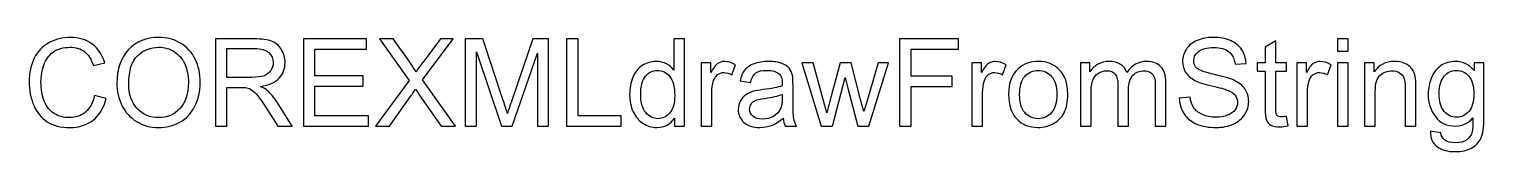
# Model space of a CAD drawing. Header units: centimetres. Extents: x -10.22 to -5.17, y -0.24 to 0.16.
import ezdxf

# ---------------------------------------------------------------- set-up
doc = ezdxf.new("R2010")
doc.units = ezdxf.units.CM
doc.header["$MEASUREMENT"] = 0
doc.layers.add('Layer 1', color=7, linetype='Continuous')

msp = doc.modelspace()

# ---------------------------------------------------------------- linework, layer by layer
at = {"layer": 'Layer 1', "color": 250}
for points, knots in [([(-9.99715, -0.04052), (-9.99715, -0.04052), (-9.95701, -0.05068), (-9.95701, -0.05068), (-9.95701, -0.05068), (-9.9654, -0.08356), (-9.98057, -0.10868), (-10.00237, -0.12604), (-10.00237, -0.12604), (-10.02425, -0.14332), (-10.05092, -0.15193), (-10.08252, -0.15193), (-10.08252, -0.15193), (-10.11519, -0.15193), (-10.14172, -0.1453), (-10.16218, -0.13203), (-10.16218, -0.13203), (-10.18264, -0.1187), (-10.19823, -0.09944), (-10.20889, -0.07425), (-10.20889, -0.07425), (-10.21954, -0.04899), (-10.2249, -0.0219), (-10.2249, 0.00703), (-10.2249, 0.00703), (-10.2249, 0.03857), (-10.21891, 0.06608), (-10.20684, 0.08958), (-10.20684, 0.08958), (-10.19478, 0.11307), (-10.17763, 0.13092), (-10.15534, 0.14313), (-10.15534, 0.14313), (-10.13311, 0.15534), (-10.10863, 0.1614), (-10.08189, 0.1614), (-10.08189, 0.1614), (-10.05155, 0.1614), (-10.02608, 0.15371), (-10.00541, 0.13826), (-10.00541, 0.13826), (-9.98473, 0.12281), (-9.97034, 0.10115), (-9.96223, 0.07314), (-9.96223, 0.07314), (-9.96223, 0.07314), (-10.00167, 0.06383), (-10.00167, 0.06383), (-10.00167, 0.06383), (-10.00872, 0.08591), (-10.01888, 0.10193), (-10.03229, 0.11202), (-10.03229, 0.11202), (-10.04562, 0.12211), (-10.06242, 0.12711), (-10.08274, 0.12711), (-10.08274, 0.12711), (-10.10602, 0.12711), (-10.12542, 0.12154), (-10.14108, 0.11039), (-10.14108, 0.11039), (-10.15675, 0.09917), (-10.16775, 0.08422), (-10.17403, 0.06538), (-10.17403, 0.06538), (-10.18038, 0.04661), (-10.18356, 0.02721), (-10.18356, 0.00724), (-10.18356, 0.00724), (-10.18356, -0.01858), (-10.17982, -0.04102), (-10.17234, -0.06028), (-10.17234, -0.06028), (-10.16479, -0.07947), (-10.15315, -0.09386), (-10.13727, -0.10339), (-10.13727, -0.10339), (-10.1214, -0.11291), (-10.10425, -0.11764), (-10.08577, -0.11764), (-10.08577, -0.11764), (-10.06333, -0.11764), (-10.04435, -0.11115), (-10.02876, -0.09824), (-10.02876, -0.09824), (-10.01317, -0.08526), (-10.00266, -0.06599), (-9.99715, -0.04052)], [0, 0, 0, 0, 0.0454545, 0.0454545, 0.0454545, 0.0454545, 0.0909091, 0.0909091, 0.0909091, 0.0909091, 0.1363636, 0.1363636, 0.1363636, 0.1363636, 0.1818182, 0.1818182, 0.1818182, 0.1818182, 0.2272727, 0.2272727, 0.2272727, 0.2272727, 0.2727273, 0.2727273, 0.2727273, 0.2727273, 0.3181818, 0.3181818, 0.3181818, 0.3181818, 0.3636364, 0.3636364, 0.3636364, 0.3636364, 0.4090909, 0.4090909, 0.4090909, 0.4090909, 0.4545455, 0.4545455, 0.4545455, 0.4545455, 0.5, 0.5, 0.5, 0.5, 0.5454545, 0.5454545, 0.5454545, 0.5454545, 0.5909091, 0.5909091, 0.5909091, 0.5909091, 0.6363636, 0.6363636, 0.6363636, 0.6363636, 0.6818182, 0.6818182, 0.6818182, 0.6818182, 0.7272727, 0.7272727, 0.7272727, 0.7272727, 0.7727273, 0.7727273, 0.7727273, 0.7727273, 0.8181818, 0.8181818, 0.8181818, 0.8181818, 0.8636364, 0.8636364, 0.8636364, 0.8636364, 0.9090909, 0.9090909, 0.9090909, 0.9090909, 0.9545455, 0.9545455, 0.9545455, 0.9545455, 1, 1, 1, 1]), ([(-9.91983, 0.00082), (-9.91983, 0.05113), (-9.90635, 0.0905), (-9.87933, 0.11893), (-9.87933, 0.11893), (-9.85231, 0.14736), (-9.81745, 0.16162), (-9.7747, 0.16162), (-9.7747, 0.16162), (-9.74676, 0.16162), (-9.7215, 0.15491), (-9.69906, 0.14158), (-9.69906, 0.14158), (-9.67663, 0.12817), (-9.65948, 0.10955), (-9.6477, 0.08563), (-9.6477, 0.08563), (-9.63592, 0.06178), (-9.63006, 0.03462), (-9.63006, 0.00435), (-9.63006, 0.00435), (-9.63006, -0.02641), (-9.6362, -0.05393), (-9.64862, -0.07813), (-9.64862, -0.07813), (-9.66103, -0.1024), (-9.6786, -0.12075), (-9.70132, -0.13323), (-9.70132, -0.13323), (-9.72411, -0.14572), (-9.74859, -0.15193), (-9.77491, -0.15193), (-9.77491, -0.15193), (-9.80348, -0.15193), (-9.82895, -0.14509), (-9.85139, -0.13126), (-9.85139, -0.13126), (-9.8739, -0.1175), (-9.8909, -0.09866), (-9.90247, -0.07481), (-9.90247, -0.07481), (-9.91404, -0.05104), (-9.91983, -0.02578), (-9.91983, 0.00082)], [0, 0, 0, 0, 0.0909091, 0.0909091, 0.0909091, 0.0909091, 0.1818182, 0.1818182, 0.1818182, 0.1818182, 0.2727273, 0.2727273, 0.2727273, 0.2727273, 0.3636364, 0.3636364, 0.3636364, 0.3636364, 0.4545455, 0.4545455, 0.4545455, 0.4545455, 0.5454545, 0.5454545, 0.5454545, 0.5454545, 0.6363636, 0.6363636, 0.6363636, 0.6363636, 0.7272727, 0.7272727, 0.7272727, 0.7272727, 0.8181818, 0.8181818, 0.8181818, 0.8181818, 0.9090909, 0.9090909, 0.9090909, 0.9090909, 1, 1, 1, 1]), ([(-9.57771, -0.14678), (-9.57771, -0.14678), (-9.57771, 0.15625), (-9.57771, 0.15625), (-9.57771, 0.15625), (-9.57771, 0.15625), (-9.44337, 0.15625), (-9.44337, 0.15625), (-9.44337, 0.15625), (-9.41635, 0.15625), (-9.39582, 0.1535), (-9.38178, 0.14807), (-9.38178, 0.14807), (-9.36774, 0.14264), (-9.35652, 0.13304), (-9.34805, 0.11928), (-9.34805, 0.11928), (-9.33966, 0.10545), (-9.33549, 0.09021), (-9.33549, 0.07356), (-9.33549, 0.07356), (-9.33549, 0.05204), (-9.34241, 0.03398), (-9.35638, 0.01924), (-9.35638, 0.01924), (-9.37028, 0.00449), (-9.3918, -0.00489), (-9.42086, -0.00892), (-9.42086, -0.00892), (-9.41021, -0.014), (-9.40217, -0.019), (-9.39666, -0.02401), (-9.39666, -0.02401), (-9.38495, -0.03474), (-9.37387, -0.04821), (-9.36336, -0.0643), (-9.36336, -0.0643), (-9.36336, -0.0643), (-9.31066, -0.14678), (-9.31066, -0.14678), (-9.31066, -0.14678), (-9.31066, -0.14678), (-9.3611, -0.14678), (-9.3611, -0.14678), (-9.3611, -0.14678), (-9.3611, -0.14678), (-9.40118, -0.0837), (-9.40118, -0.0837), (-9.40118, -0.0837), (-9.41289, -0.06557), (-9.42256, -0.0516), (-9.43018, -0.04201), (-9.43018, -0.04201), (-9.43773, -0.03234), (-9.4445, -0.02557), (-9.4505, -0.02176), (-9.4505, -0.02176), (-9.45649, -0.01788), (-9.46256, -0.01519), (-9.46877, -0.01364), (-9.46877, -0.01364), (-9.47336, -0.01273), (-9.48077, -0.01223), (-9.49114, -0.01223), (-9.49114, -0.01223), (-9.49114, -0.01223), (-9.53763, -0.01223), (-9.53763, -0.01223), (-9.53763, -0.01223), (-9.53763, -0.01223), (-9.53763, -0.14678), (-9.53763, -0.14678), (-9.53763, -0.14678), (-9.53763, -0.14678), (-9.57771, -0.14678), (-9.57771, -0.14678)], [0, 0, 0, 0, 0.0526316, 0.0526316, 0.0526316, 0.0526316, 0.1052632, 0.1052632, 0.1052632, 0.1052632, 0.1578947, 0.1578947, 0.1578947, 0.1578947, 0.2105263, 0.2105263, 0.2105263, 0.2105263, 0.2631579, 0.2631579, 0.2631579, 0.2631579, 0.3157895, 0.3157895, 0.3157895, 0.3157895, 0.3684211, 0.3684211, 0.3684211, 0.3684211, 0.4210526, 0.4210526, 0.4210526, 0.4210526, 0.4736842, 0.4736842, 0.4736842, 0.4736842, 0.5263158, 0.5263158, 0.5263158, 0.5263158, 0.5789474, 0.5789474, 0.5789474, 0.5789474, 0.6315789, 0.6315789, 0.6315789, 0.6315789, 0.6842105, 0.6842105, 0.6842105, 0.6842105, 0.7368421, 0.7368421, 0.7368421, 0.7368421, 0.7894737, 0.7894737, 0.7894737, 0.7894737, 0.8421053, 0.8421053, 0.8421053, 0.8421053, 0.8947368, 0.8947368, 0.8947368, 0.8947368, 0.9473684, 0.9473684, 0.9473684, 0.9473684, 1, 1, 1, 1]), ([(-9.27179, -0.14678), (-9.27179, -0.14678), (-9.27179, 0.15625), (-9.27179, 0.15625), (-9.27179, 0.15625), (-9.27179, 0.15625), (-9.05271, 0.15625), (-9.05271, 0.15625), (-9.05271, 0.15625), (-9.05271, 0.15625), (-9.05271, 0.12048), (-9.05271, 0.12048), (-9.05271, 0.12048), (-9.05271, 0.12048), (-9.23171, 0.12048), (-9.23171, 0.12048), (-9.23171, 0.12048), (-9.23171, 0.12048), (-9.23171, 0.0277), (-9.23171, 0.0277), (-9.23171, 0.0277), (-9.23171, 0.0277), (-9.06407, 0.0277), (-9.06407, 0.0277), (-9.06407, 0.0277), (-9.06407, 0.0277), (-9.06407, -0.00786), (-9.06407, -0.00786), (-9.06407, -0.00786), (-9.06407, -0.00786), (-9.23171, -0.00786), (-9.23171, -0.00786), (-9.23171, -0.00786), (-9.23171, -0.00786), (-9.23171, -0.11101), (-9.23171, -0.11101), (-9.23171, -0.11101), (-9.23171, -0.11101), (-9.04566, -0.11101), (-9.04566, -0.11101), (-9.04566, -0.11101), (-9.04566, -0.11101), (-9.04566, -0.14678), (-9.04566, -0.14678), (-9.04566, -0.14678), (-9.04566, -0.14678), (-9.27179, -0.14678), (-9.27179, -0.14678)], [0, 0, 0, 0, 0.0833333, 0.0833333, 0.0833333, 0.0833333, 0.1666667, 0.1666667, 0.1666667, 0.1666667, 0.25, 0.25, 0.25, 0.25, 0.3333333, 0.3333333, 0.3333333, 0.3333333, 0.4166667, 0.4166667, 0.4166667, 0.4166667, 0.5, 0.5, 0.5, 0.5, 0.5833333, 0.5833333, 0.5833333, 0.5833333, 0.6666667, 0.6666667, 0.6666667, 0.6666667, 0.75, 0.75, 0.75, 0.75, 0.8333333, 0.8333333, 0.8333333, 0.8333333, 0.9166667, 0.9166667, 0.9166667, 0.9166667, 1, 1, 1, 1]), ([(-9.02111, -0.14678), (-9.02111, -0.14678), (-8.90384, 0.01112), (-8.90384, 0.01112), (-8.90384, 0.01112), (-8.90384, 0.01112), (-9.00721, 0.15625), (-9.00721, 0.15625), (-9.00721, 0.15625), (-9.00721, 0.15625), (-8.95951, 0.15625), (-8.95951, 0.15625), (-8.95951, 0.15625), (-8.95951, 0.15625), (-8.90448, 0.0785), (-8.90448, 0.0785), (-8.90448, 0.0785), (-8.89305, 0.06242), (-8.88493, 0.05), (-8.88014, 0.04132), (-8.88014, 0.04132), (-8.87336, 0.05233), (-8.86539, 0.06383), (-8.85615, 0.07582), (-8.85615, 0.07582), (-8.85615, 0.07582), (-8.79512, 0.15625), (-8.79512, 0.15625), (-8.79512, 0.15625), (-8.79512, 0.15625), (-8.75151, 0.15625), (-8.75151, 0.15625), (-8.75151, 0.15625), (-8.75151, 0.15625), (-8.85798, 0.01345), (-8.85798, 0.01345), (-8.85798, 0.01345), (-8.85798, 0.01345), (-8.74326, -0.14678), (-8.74326, -0.14678), (-8.74326, -0.14678), (-8.74326, -0.14678), (-8.79286, -0.14678), (-8.79286, -0.14678), (-8.79286, -0.14678), (-8.79286, -0.14678), (-8.86913, -0.03869), (-8.86913, -0.03869), (-8.86913, -0.03869), (-8.87343, -0.03248), (-8.87781, -0.02571), (-8.88239, -0.01844), (-8.88239, -0.01844), (-8.88917, -0.02945), (-8.89397, -0.037), (-8.89686, -0.04116), (-8.89686, -0.04116), (-8.89686, -0.04116), (-8.97292, -0.14678), (-8.97292, -0.14678), (-8.97292, -0.14678), (-8.97292, -0.14678), (-9.02111, -0.14678), (-9.02111, -0.14678)], [0, 0, 0, 0, 0.0625, 0.0625, 0.0625, 0.0625, 0.125, 0.125, 0.125, 0.125, 0.1875, 0.1875, 0.1875, 0.1875, 0.25, 0.25, 0.25, 0.25, 0.3125, 0.3125, 0.3125, 0.3125, 0.375, 0.375, 0.375, 0.375, 0.4375, 0.4375, 0.4375, 0.4375, 0.5, 0.5, 0.5, 0.5, 0.5625, 0.5625, 0.5625, 0.5625, 0.625, 0.625, 0.625, 0.625, 0.6875, 0.6875, 0.6875, 0.6875, 0.75, 0.75, 0.75, 0.75, 0.8125, 0.8125, 0.8125, 0.8125, 0.875, 0.875, 0.875, 0.875, 0.9375, 0.9375, 0.9375, 0.9375, 1, 1, 1, 1]), ([(-8.70918, -0.14678), (-8.70918, -0.14678), (-8.70918, 0.15625), (-8.70918, 0.15625), (-8.70918, 0.15625), (-8.70918, 0.15625), (-8.64879, 0.15625), (-8.64879, 0.15625), (-8.64879, 0.15625), (-8.64879, 0.15625), (-8.5771, -0.0583), (-8.5771, -0.0583), (-8.5771, -0.0583), (-8.57047, -0.07827), (-8.5656, -0.09323), (-8.56264, -0.10318), (-8.56264, -0.10318), (-8.55918, -0.09217), (-8.55382, -0.07594), (-8.54648, -0.05456), (-8.54648, -0.05456), (-8.54648, -0.05456), (-8.47395, 0.15625), (-8.47395, 0.15625), (-8.47395, 0.15625), (-8.47395, 0.15625), (-8.41998, 0.15625), (-8.41998, 0.15625), (-8.41998, 0.15625), (-8.41998, 0.15625), (-8.41998, -0.14678), (-8.41998, -0.14678), (-8.41998, -0.14678), (-8.41998, -0.14678), (-8.45864, -0.14678), (-8.45864, -0.14678), (-8.45864, -0.14678), (-8.45864, -0.14678), (-8.45864, 0.10687), (-8.45864, 0.10687), (-8.45864, 0.10687), (-8.45864, 0.10687), (-8.54669, -0.14678), (-8.54669, -0.14678), (-8.54669, -0.14678), (-8.54669, -0.14678), (-8.58289, -0.14678), (-8.58289, -0.14678), (-8.58289, -0.14678), (-8.58289, -0.14678), (-8.67052, 0.11117), (-8.67052, 0.11117), (-8.67052, 0.11117), (-8.67052, 0.11117), (-8.67052, -0.14678), (-8.67052, -0.14678), (-8.67052, -0.14678), (-8.67052, -0.14678), (-8.70918, -0.14678), (-8.70918, -0.14678)], [0, 0, 0, 0, 0.0666667, 0.0666667, 0.0666667, 0.0666667, 0.1333333, 0.1333333, 0.1333333, 0.1333333, 0.2, 0.2, 0.2, 0.2, 0.2666667, 0.2666667, 0.2666667, 0.2666667, 0.3333333, 0.3333333, 0.3333333, 0.3333333, 0.4, 0.4, 0.4, 0.4, 0.4666667, 0.4666667, 0.4666667, 0.4666667, 0.5333333, 0.5333333, 0.5333333, 0.5333333, 0.6, 0.6, 0.6, 0.6, 0.6666667, 0.6666667, 0.6666667, 0.6666667, 0.7333333, 0.7333333, 0.7333333, 0.7333333, 0.8, 0.8, 0.8, 0.8, 0.8666667, 0.8666667, 0.8666667, 0.8666667, 0.9333333, 0.9333333, 0.9333333, 0.9333333, 1, 1, 1, 1]), ([(-8.35698, -0.14678), (-8.35698, -0.14678), (-8.35698, 0.15625), (-8.35698, 0.15625), (-8.35698, 0.15625), (-8.35698, 0.15625), (-8.31683, 0.15625), (-8.31683, 0.15625), (-8.31683, 0.15625), (-8.31683, 0.15625), (-8.31683, -0.11101), (-8.31683, -0.11101), (-8.31683, -0.11101), (-8.31683, -0.11101), (-8.16761, -0.11101), (-8.16761, -0.11101), (-8.16761, -0.11101), (-8.16761, -0.11101), (-8.16761, -0.14678), (-8.16761, -0.14678), (-8.16761, -0.14678), (-8.16761, -0.14678), (-8.35698, -0.14678), (-8.35698, -0.14678)], [0, 0, 0, 0, 0.1666667, 0.1666667, 0.1666667, 0.1666667, 0.3333333, 0.3333333, 0.3333333, 0.3333333, 0.5, 0.5, 0.5, 0.5, 0.6666667, 0.6666667, 0.6666667, 0.6666667, 0.8333333, 0.8333333, 0.8333333, 0.8333333, 1, 1, 1, 1]), ([(-7.98219, -0.14678), (-7.98219, -0.14678), (-7.98219, -0.11905), (-7.98219, -0.11905), (-7.98219, -0.11905), (-7.99609, -0.14085), (-8.01655, -0.15172), (-8.04357, -0.15172), (-8.04357, -0.15172), (-8.06107, -0.15172), (-8.07716, -0.14692), (-8.09183, -0.13726), (-8.09183, -0.13726), (-8.10651, -0.12766), (-8.11787, -0.11418), (-8.12598, -0.09683), (-8.12598, -0.09683), (-8.13402, -0.07954), (-8.13805, -0.05972), (-8.13805, -0.03721), (-8.13805, -0.03721), (-8.13805, -0.01534), (-8.13438, 0.00456), (-8.12711, 0.02241), (-8.12711, 0.02241), (-8.11977, 0.04026), (-8.10884, 0.05395), (-8.09423, 0.0634), (-8.09423, 0.0634), (-8.07963, 0.07293), (-8.06326, 0.07773), (-8.0452, 0.07773), (-8.0452, 0.07773), (-8.032, 0.07773), (-8.02022, 0.0749), (-8.00992, 0.06933), (-8.00992, 0.06933), (-7.99955, 0.06376), (-7.99115, 0.05649), (-7.98466, 0.04753), (-7.98466, 0.04753), (-7.98466, 0.04753), (-7.98466, 0.15625), (-7.98466, 0.15625), (-7.98466, 0.15625), (-7.98466, 0.15625), (-7.94769, 0.15625), (-7.94769, 0.15625), (-7.94769, 0.15625), (-7.94769, 0.15625), (-7.94769, -0.14678), (-7.94769, -0.14678), (-7.94769, -0.14678), (-7.94769, -0.14678), (-7.98219, -0.14678), (-7.98219, -0.14678)], [0, 0, 0, 0, 0.0714286, 0.0714286, 0.0714286, 0.0714286, 0.1428571, 0.1428571, 0.1428571, 0.1428571, 0.2142857, 0.2142857, 0.2142857, 0.2142857, 0.2857143, 0.2857143, 0.2857143, 0.2857143, 0.3571429, 0.3571429, 0.3571429, 0.3571429, 0.4285714, 0.4285714, 0.4285714, 0.4285714, 0.5, 0.5, 0.5, 0.5, 0.5714286, 0.5714286, 0.5714286, 0.5714286, 0.6428571, 0.6428571, 0.6428571, 0.6428571, 0.7142857, 0.7142857, 0.7142857, 0.7142857, 0.7857143, 0.7857143, 0.7857143, 0.7857143, 0.8571429, 0.8571429, 0.8571429, 0.8571429, 0.9285714, 0.9285714, 0.9285714, 0.9285714, 1, 1, 1, 1]), ([(-7.20024, -0.14678), (-7.20024, -0.14678), (-7.20024, 0.15625), (-7.20024, 0.15625), (-7.20024, 0.15625), (-7.20024, 0.15625), (-6.99577, 0.15625), (-6.99577, 0.15625), (-6.99577, 0.15625), (-6.99577, 0.15625), (-6.99577, 0.12048), (-6.99577, 0.12048), (-6.99577, 0.12048), (-6.99577, 0.12048), (-7.16009, 0.12048), (-7.16009, 0.12048), (-7.16009, 0.12048), (-7.16009, 0.12048), (-7.16009, 0.02664), (-7.16009, 0.02664), (-7.16009, 0.02664), (-7.16009, 0.02664), (-7.01792, 0.02664), (-7.01792, 0.02664), (-7.01792, 0.02664), (-7.01792, 0.02664), (-7.01792, -0.00913), (-7.01792, -0.00913), (-7.01792, -0.00913), (-7.01792, -0.00913), (-7.16009, -0.00913), (-7.16009, -0.00913), (-7.16009, -0.00913), (-7.16009, -0.00913), (-7.16009, -0.14678), (-7.16009, -0.14678), (-7.16009, -0.14678), (-7.16009, -0.14678), (-7.20024, -0.14678), (-7.20024, -0.14678)], [0, 0, 0, 0, 0.1, 0.1, 0.1, 0.1, 0.2, 0.2, 0.2, 0.2, 0.3, 0.3, 0.3, 0.3, 0.4, 0.4, 0.4, 0.4, 0.5, 0.5, 0.5, 0.5, 0.6, 0.6, 0.6, 0.6, 0.7, 0.7, 0.7, 0.7, 0.8, 0.8, 0.8, 0.8, 0.9, 0.9, 0.9, 0.9, 1, 1, 1, 1]), ([(-6.22828, -0.04941), (-6.22828, -0.04941), (-6.19046, -0.0461), (-6.19046, -0.0461), (-6.19046, -0.0461), (-6.1887, -0.06127), (-6.18454, -0.07369), (-6.17797, -0.08342), (-6.17797, -0.08342), (-6.17141, -0.09316), (-6.16125, -0.10099), (-6.14749, -0.10699), (-6.14749, -0.10699), (-6.13374, -0.11298), (-6.11821, -0.11595), (-6.101, -0.11595), (-6.101, -0.11595), (-6.08569, -0.11595), (-6.07221, -0.11369), (-6.0605, -0.10917), (-6.0605, -0.10917), (-6.04879, -0.10459), (-6.04004, -0.09838), (-6.03432, -0.09048), (-6.03432, -0.09048), (-6.02861, -0.0825), (-6.02572, -0.0739), (-6.02572, -0.06451), (-6.02572, -0.06451), (-6.02572, -0.05499), (-6.02847, -0.04673), (-6.03404, -0.03961), (-6.03404, -0.03961), (-6.03955, -0.03248), (-6.04865, -0.02655), (-6.06128, -0.02176), (-6.06128, -0.02176), (-6.06946, -0.01858), (-6.08738, -0.01364), (-6.11525, -0.00694), (-6.11525, -0.00694), (-6.14305, -0.00024), (-6.16259, 0.00604), (-6.17374, 0.01197), (-6.17374, 0.01197), (-6.1882, 0.01952), (-6.199, 0.02897), (-6.20613, 0.04019), (-6.20613, 0.04019), (-6.21318, 0.05141), (-6.21671, 0.06397), (-6.21671, 0.07794), (-6.21671, 0.07794), (-6.21671, 0.09318), (-6.21241, 0.1075), (-6.20373, 0.12076), (-6.20373, 0.12076), (-6.19505, 0.1341), (-6.18235, 0.14419), (-6.1657, 0.1511), (-6.1657, 0.1511), (-6.14898, 0.15795), (-6.13049, 0.1614), (-6.1101, 0.1614), (-6.1101, 0.1614), (-6.08759, 0.1614), (-6.06784, 0.15781), (-6.05062, 0.15054), (-6.05062, 0.15054), (-6.03348, 0.14334), (-6.02028, 0.13269), (-6.01104, 0.11865), (-6.01104, 0.11865), (-6.00187, 0.10461), (-5.99686, 0.08866), (-5.99615, 0.07088), (-5.99615, 0.07088), (-5.99615, 0.07088), (-6.03461, 0.06799), (-6.03461, 0.06799), (-6.03461, 0.06799), (-6.03672, 0.08711), (-6.04371, 0.10164), (-6.05563, 0.11138), (-6.05563, 0.11138), (-6.06756, 0.12119), (-6.08512, 0.12606), (-6.10841, 0.12606), (-6.10841, 0.12606), (-6.13268, 0.12606), (-6.15032, 0.12161), (-6.16146, 0.11272), (-6.16146, 0.11272), (-6.17254, 0.10383), (-6.17812, 0.09311), (-6.17812, 0.08062), (-6.17812, 0.08062), (-6.17812, 0.06968), (-6.17416, 0.06072), (-6.16633, 0.05374), (-6.16633, 0.05374), (-6.15857, 0.04668), (-6.13846, 0.03949), (-6.10587, 0.03215), (-6.10587, 0.03215), (-6.07327, 0.02474), (-6.0509, 0.01832), (-6.03877, 0.01282), (-6.03877, 0.01282), (-6.02113, 0.00463), (-6.00808, -0.00567), (-5.99968, -0.01809), (-5.99968, -0.01809), (-5.99129, -0.03058), (-5.98712, -0.04497), (-5.98712, -0.0612), (-5.98712, -0.0612), (-5.98712, -0.07735), (-5.99171, -0.09252), (-6.00095, -0.10678), (-6.00095, -0.10678), (-6.01019, -0.12103), (-6.02346, -0.1321), (-6.04074, -0.14008), (-6.04074, -0.14008), (-6.05803, -0.14798), (-6.0775, -0.15193), (-6.09909, -0.15193), (-6.09909, -0.15193), (-6.12654, -0.15193), (-6.14954, -0.14798), (-6.16803, -0.13994), (-6.16803, -0.13994), (-6.18658, -0.13196), (-6.20112, -0.11997), (-6.2117, -0.10388), (-6.2117, -0.10388), (-6.22221, -0.08787), (-6.22779, -0.06966), (-6.22828, -0.04941)], [0, 0, 0, 0, 0.0285714, 0.0285714, 0.0285714, 0.0285714, 0.0571429, 0.0571429, 0.0571429, 0.0571429, 0.0857143, 0.0857143, 0.0857143, 0.0857143, 0.1142857, 0.1142857, 0.1142857, 0.1142857, 0.1428571, 0.1428571, 0.1428571, 0.1428571, 0.1714286, 0.1714286, 0.1714286, 0.1714286, 0.2, 0.2, 0.2, 0.2, 0.2285714, 0.2285714, 0.2285714, 0.2285714, 0.2571429, 0.2571429, 0.2571429, 0.2571429, 0.2857143, 0.2857143, 0.2857143, 0.2857143, 0.3142857, 0.3142857, 0.3142857, 0.3142857, 0.3428571, 0.3428571, 0.3428571, 0.3428571, 0.3714286, 0.3714286, 0.3714286, 0.3714286, 0.4, 0.4, 0.4, 0.4, 0.4285714, 0.4285714, 0.4285714, 0.4285714, 0.4571429, 0.4571429, 0.4571429, 0.4571429, 0.4857143, 0.4857143, 0.4857143, 0.4857143, 0.5142857, 0.5142857, 0.5142857, 0.5142857, 0.5428571, 0.5428571, 0.5428571, 0.5428571, 0.5714286, 0.5714286, 0.5714286, 0.5714286, 0.6, 0.6, 0.6, 0.6, 0.6285714, 0.6285714, 0.6285714, 0.6285714, 0.6571429, 0.6571429, 0.6571429, 0.6571429, 0.6857143, 0.6857143, 0.6857143, 0.6857143, 0.7142857, 0.7142857, 0.7142857, 0.7142857, 0.7428571, 0.7428571, 0.7428571, 0.7428571, 0.7714286, 0.7714286, 0.7714286, 0.7714286, 0.8, 0.8, 0.8, 0.8, 0.8285714, 0.8285714, 0.8285714, 0.8285714, 0.8571429, 0.8571429, 0.8571429, 0.8571429, 0.8857143, 0.8857143, 0.8857143, 0.8857143, 0.9142857, 0.9142857, 0.9142857, 0.9142857, 0.9428571, 0.9428571, 0.9428571, 0.9428571, 0.9714286, 0.9714286, 0.9714286, 0.9714286, 1, 1, 1, 1]), ([(-5.6783, 0.11343), (-5.6783, 0.11343), (-5.6783, 0.15625), (-5.6783, 0.15625), (-5.6783, 0.15625), (-5.6783, 0.15625), (-5.64105, 0.15625), (-5.64105, 0.15625), (-5.64105, 0.15625), (-5.64105, 0.15625), (-5.64105, 0.11343), (-5.64105, 0.11343), (-5.64105, 0.11343), (-5.64105, 0.11343), (-5.6783, 0.11343), (-5.6783, 0.11343)], [0, 0, 0, 0, 0.25, 0.25, 0.25, 0.25, 0.5, 0.5, 0.5, 0.5, 0.75, 0.75, 0.75, 0.75, 1, 1, 1, 1]), ([(-9.87848, 0.00019), (-9.87848, -0.03636), (-9.86868, -0.06508), (-9.84906, -0.0861), (-9.84906, -0.0861), (-9.82938, -0.10713), (-9.80475, -0.11764), (-9.77512, -0.11764), (-9.77512, -0.11764), (-9.74492, -0.11764), (-9.72009, -0.10706), (-9.70061, -0.08582), (-9.70061, -0.08582), (-9.68114, -0.06458), (-9.67133, -0.03446), (-9.67133, 0.00456), (-9.67133, 0.00456), (-9.67133, 0.02918), (-9.67557, 0.0507), (-9.68389, 0.06912), (-9.68389, 0.06912), (-9.69222, 0.08753), (-9.70442, 0.10179), (-9.72044, 0.11195), (-9.72044, 0.11195), (-9.73653, 0.12203), (-9.75452, 0.12711), (-9.77449, 0.12711), (-9.77449, 0.12711), (-9.80292, 0.12711), (-9.82733, 0.11738), (-9.84779, 0.09783), (-9.84779, 0.09783), (-9.86825, 0.07836), (-9.87848, 0.04576), (-9.87848, 0.00019)], [0, 0, 0, 0, 0.1111111, 0.1111111, 0.1111111, 0.1111111, 0.2222222, 0.2222222, 0.2222222, 0.2222222, 0.3333333, 0.3333333, 0.3333333, 0.3333333, 0.4444444, 0.4444444, 0.4444444, 0.4444444, 0.5555556, 0.5555556, 0.5555556, 0.5555556, 0.6666667, 0.6666667, 0.6666667, 0.6666667, 0.7777778, 0.7777778, 0.7777778, 0.7777778, 0.8888889, 0.8888889, 0.8888889, 0.8888889, 1, 1, 1, 1]), ([(-9.53763, 0.02248), (-9.53763, 0.02248), (-9.45141, 0.02248), (-9.45141, 0.02248), (-9.45141, 0.02248), (-9.43314, 0.02248), (-9.41875, 0.02439), (-9.40845, 0.0282), (-9.40845, 0.0282), (-9.39808, 0.03201), (-9.39024, 0.03807), (-9.38488, 0.0464), (-9.38488, 0.0464), (-9.37952, 0.05473), (-9.37684, 0.06376), (-9.37684, 0.07356), (-9.37684, 0.07356), (-9.37684, 0.08789), (-9.38199, 0.09967), (-9.39243, 0.10891), (-9.39243, 0.10891), (-9.4028, 0.11815), (-9.41924, 0.12274), (-9.44175, 0.12274), (-9.44175, 0.12274), (-9.44175, 0.12274), (-9.53763, 0.12274), (-9.53763, 0.12274), (-9.53763, 0.12274), (-9.53763, 0.12274), (-9.53763, 0.02248), (-9.53763, 0.02248)], [0, 0, 0, 0, 0.125, 0.125, 0.125, 0.125, 0.25, 0.25, 0.25, 0.25, 0.375, 0.375, 0.375, 0.375, 0.5, 0.5, 0.5, 0.5, 0.625, 0.625, 0.625, 0.625, 0.75, 0.75, 0.75, 0.75, 0.875, 0.875, 0.875, 0.875, 1, 1, 1, 1]), ([(-5.85582, -0.11348), (-5.85582, -0.11348), (-5.85046, -0.14636), (-5.85046, -0.14636), (-5.85046, -0.14636), (-5.8609, -0.14854), (-5.87029, -0.14967), (-5.87854, -0.14967), (-5.87854, -0.14967), (-5.89209, -0.14967), (-5.90253, -0.14756), (-5.91001, -0.14325), (-5.91001, -0.14325), (-5.91742, -0.13902), (-5.92264, -0.13337), (-5.92567, -0.12639), (-5.92567, -0.12639), (-5.9287, -0.11948), (-5.93026, -0.1048), (-5.93026, -0.0825), (-5.93026, -0.0825), (-5.93026, -0.0825), (-5.93026, 0.04379), (-5.93026, 0.04379), (-5.93026, 0.04379), (-5.93026, 0.04379), (-5.95756, 0.04379), (-5.95756, 0.04379), (-5.95756, 0.04379), (-5.95756, 0.04379), (-5.95756, 0.07272), (-5.95756, 0.07272), (-5.95756, 0.07272), (-5.95756, 0.07272), (-5.93026, 0.07272), (-5.93026, 0.07272), (-5.93026, 0.07272), (-5.93026, 0.07272), (-5.93026, 0.12711), (-5.93026, 0.12711), (-5.93026, 0.12711), (-5.93026, 0.12711), (-5.89322, 0.14941), (-5.89322, 0.14941), (-5.89322, 0.14941), (-5.89322, 0.14941), (-5.89322, 0.07272), (-5.89322, 0.07272), (-5.89322, 0.07272), (-5.89322, 0.07272), (-5.85582, 0.07272), (-5.85582, 0.07272), (-5.85582, 0.07272), (-5.85582, 0.07272), (-5.85582, 0.04379), (-5.85582, 0.04379), (-5.85582, 0.04379), (-5.85582, 0.04379), (-5.89322, 0.04379), (-5.89322, 0.04379), (-5.89322, 0.04379), (-5.89322, 0.04379), (-5.89322, -0.08455), (-5.89322, -0.08455), (-5.89322, -0.08455), (-5.89322, -0.0952), (-5.89258, -0.10198), (-5.89131, -0.10501), (-5.89131, -0.10501), (-5.88997, -0.10805), (-5.88785, -0.11044), (-5.88489, -0.11228), (-5.88489, -0.11228), (-5.88193, -0.11404), (-5.87769, -0.11496), (-5.87219, -0.11496), (-5.87219, -0.11496), (-5.86803, -0.11496), (-5.86259, -0.11447), (-5.85582, -0.11348)], [0, 0, 0, 0, 0.05, 0.05, 0.05, 0.05, 0.1, 0.1, 0.1, 0.1, 0.15, 0.15, 0.15, 0.15, 0.2, 0.2, 0.2, 0.2, 0.25, 0.25, 0.25, 0.25, 0.3, 0.3, 0.3, 0.3, 0.35, 0.35, 0.35, 0.35, 0.4, 0.4, 0.4, 0.4, 0.45, 0.45, 0.45, 0.45, 0.5, 0.5, 0.5, 0.5, 0.55, 0.55, 0.55, 0.55, 0.6, 0.6, 0.6, 0.6, 0.65, 0.65, 0.65, 0.65, 0.7, 0.7, 0.7, 0.7, 0.75, 0.75, 0.75, 0.75, 0.8, 0.8, 0.8, 0.8, 0.85, 0.85, 0.85, 0.85, 0.9, 0.9, 0.9, 0.9, 0.95, 0.95, 0.95, 0.95, 1, 1, 1, 1]), ([(-7.88955, -0.14678), (-7.88955, -0.14678), (-7.88955, 0.07272), (-7.88955, 0.07272), (-7.88955, 0.07272), (-7.88955, 0.07272), (-7.85611, 0.07272), (-7.85611, 0.07272), (-7.85611, 0.07272), (-7.85611, 0.07272), (-7.85611, 0.03949), (-7.85611, 0.03949), (-7.85611, 0.03949), (-7.84757, 0.05501), (-7.83967, 0.06531), (-7.8324, 0.07025), (-7.8324, 0.07025), (-7.82521, 0.07519), (-7.81723, 0.07773), (-7.80856, 0.07773), (-7.80856, 0.07773), (-7.796, 0.07773), (-7.7833, 0.0737), (-7.77032, 0.06573), (-7.77032, 0.06573), (-7.77032, 0.06573), (-7.78316, 0.03116), (-7.78316, 0.03116), (-7.78316, 0.03116), (-7.79219, 0.03659), (-7.80129, 0.03927), (-7.81039, 0.03927), (-7.81039, 0.03927), (-7.81858, 0.03927), (-7.82584, 0.0368), (-7.83233, 0.03194), (-7.83233, 0.03194), (-7.83882, 0.027), (-7.84341, 0.02022), (-7.84616, 0.01155), (-7.84616, 0.01155), (-7.85032, -0.00165), (-7.85237, -0.01611), (-7.85237, -0.03185), (-7.85237, -0.03185), (-7.85237, -0.03185), (-7.85237, -0.14678), (-7.85237, -0.14678), (-7.85237, -0.14678), (-7.85237, -0.14678), (-7.88955, -0.14678), (-7.88955, -0.14678)], [0, 0, 0, 0, 0.0769231, 0.0769231, 0.0769231, 0.0769231, 0.1538462, 0.1538462, 0.1538462, 0.1538462, 0.2307692, 0.2307692, 0.2307692, 0.2307692, 0.3076923, 0.3076923, 0.3076923, 0.3076923, 0.3846154, 0.3846154, 0.3846154, 0.3846154, 0.4615385, 0.4615385, 0.4615385, 0.4615385, 0.5384615, 0.5384615, 0.5384615, 0.5384615, 0.6153846, 0.6153846, 0.6153846, 0.6153846, 0.6923077, 0.6923077, 0.6923077, 0.6923077, 0.7692308, 0.7692308, 0.7692308, 0.7692308, 0.8461538, 0.8461538, 0.8461538, 0.8461538, 0.9230769, 0.9230769, 0.9230769, 0.9230769, 1, 1, 1, 1]), ([(-7.60493, -0.11969), (-7.61876, -0.1314), (-7.63203, -0.13965), (-7.64473, -0.14452), (-7.64473, -0.14452), (-7.6575, -0.14932), (-7.67118, -0.15172), (-7.68579, -0.15172), (-7.68579, -0.15172), (-7.70992, -0.15172), (-7.7284, -0.14586), (-7.74139, -0.13408), (-7.74139, -0.13408), (-7.7543, -0.1223), (-7.76079, -0.1072), (-7.76079, -0.08892), (-7.76079, -0.08892), (-7.76079, -0.07813), (-7.75839, -0.06832), (-7.75345, -0.05943), (-7.75345, -0.05943), (-7.74858, -0.05054), (-7.74216, -0.04342), (-7.73426, -0.03805), (-7.73426, -0.03805), (-7.72629, -0.03269), (-7.7174, -0.0286), (-7.70745, -0.02585), (-7.70745, -0.02585), (-7.70018, -0.02394), (-7.68918, -0.02204), (-7.67443, -0.02027), (-7.67443, -0.02027), (-7.64437, -0.01668), (-7.62222, -0.01244), (-7.60804, -0.00743), (-7.60804, -0.00743), (-7.6079, -0.00235), (-7.60783, 0.00089), (-7.60783, 0.00223), (-7.60783, 0.00223), (-7.60783, 0.0174), (-7.61135, 0.02813), (-7.61841, 0.03426), (-7.61841, 0.03426), (-7.62786, 0.04273), (-7.64205, 0.04689), (-7.66074, 0.04689), (-7.66074, 0.04689), (-7.67824, 0.04689), (-7.69115, 0.04386), (-7.69955, 0.03772), (-7.69955, 0.03772), (-7.70787, 0.03158), (-7.71401, 0.02072), (-7.71803, 0.00512), (-7.71803, 0.00512), (-7.71803, 0.00512), (-7.75437, 0.01013), (-7.75437, 0.01013), (-7.75437, 0.01013), (-7.75105, 0.02566), (-7.74562, 0.03829), (-7.73807, 0.04781), (-7.73807, 0.04781), (-7.73052, 0.05741), (-7.71951, 0.06481), (-7.70519, 0.06996), (-7.70519, 0.06996), (-7.69087, 0.07512), (-7.67429, 0.07773), (-7.65538, 0.07773), (-7.65538, 0.07773), (-7.63661, 0.07773), (-7.62144, 0.07547), (-7.60973, 0.07109), (-7.60973, 0.07109), (-7.59802, 0.06665), (-7.58941, 0.06115), (-7.58384, 0.05444), (-7.58384, 0.05444), (-7.57833, 0.04774), (-7.57452, 0.03934), (-7.57227, 0.02911), (-7.57227, 0.02911), (-7.57107, 0.02276), (-7.57043, 0.01133), (-7.57043, -0.00518), (-7.57043, -0.00518), (-7.57043, -0.00518), (-7.57043, -0.05478), (-7.57043, -0.05478), (-7.57043, -0.05478), (-7.57043, -0.08942), (-7.56966, -0.11129), (-7.56803, -0.12039), (-7.56803, -0.12039), (-7.56648, -0.12956), (-7.56331, -0.13838), (-7.55865, -0.14678), (-7.55865, -0.14678), (-7.55865, -0.14678), (-7.59753, -0.14678), (-7.59753, -0.14678), (-7.59753, -0.14678), (-7.60134, -0.13909), (-7.60388, -0.13006), (-7.60493, -0.11969)], [0, 0, 0, 0, 0.037037, 0.037037, 0.037037, 0.037037, 0.0740741, 0.0740741, 0.0740741, 0.0740741, 0.1111111, 0.1111111, 0.1111111, 0.1111111, 0.1481481, 0.1481481, 0.1481481, 0.1481481, 0.1851852, 0.1851852, 0.1851852, 0.1851852, 0.2222222, 0.2222222, 0.2222222, 0.2222222, 0.2592593, 0.2592593, 0.2592593, 0.2592593, 0.2962963, 0.2962963, 0.2962963, 0.2962963, 0.3333333, 0.3333333, 0.3333333, 0.3333333, 0.3703704, 0.3703704, 0.3703704, 0.3703704, 0.4074074, 0.4074074, 0.4074074, 0.4074074, 0.4444444, 0.4444444, 0.4444444, 0.4444444, 0.4814815, 0.4814815, 0.4814815, 0.4814815, 0.5185185, 0.5185185, 0.5185185, 0.5185185, 0.5555556, 0.5555556, 0.5555556, 0.5555556, 0.5925926, 0.5925926, 0.5925926, 0.5925926, 0.6296296, 0.6296296, 0.6296296, 0.6296296, 0.6666667, 0.6666667, 0.6666667, 0.6666667, 0.7037037, 0.7037037, 0.7037037, 0.7037037, 0.7407407, 0.7407407, 0.7407407, 0.7407407, 0.7777778, 0.7777778, 0.7777778, 0.7777778, 0.8148148, 0.8148148, 0.8148148, 0.8148148, 0.8518519, 0.8518519, 0.8518519, 0.8518519, 0.8888889, 0.8888889, 0.8888889, 0.8888889, 0.9259259, 0.9259259, 0.9259259, 0.9259259, 0.962963, 0.962963, 0.962963, 0.962963, 1, 1, 1, 1]), ([(-7.47222, -0.14678), (-7.47222, -0.14678), (-7.53939, 0.07272), (-7.53939, 0.07272), (-7.53939, 0.07272), (-7.53939, 0.07272), (-7.50094, 0.07272), (-7.50094, 0.07272), (-7.50094, 0.07272), (-7.50094, 0.07272), (-7.46601, -0.054), (-7.46601, -0.054), (-7.46601, -0.054), (-7.46601, -0.054), (-7.45303, -0.10113), (-7.45303, -0.10113), (-7.45303, -0.10113), (-7.45247, -0.09873), (-7.44866, -0.08363), (-7.44167, -0.05583), (-7.44167, -0.05583), (-7.44167, -0.05583), (-7.40675, 0.07272), (-7.40675, 0.07272), (-7.40675, 0.07272), (-7.40675, 0.07272), (-7.36851, 0.07272), (-7.36851, 0.07272), (-7.36851, 0.07272), (-7.36851, 0.07272), (-7.33563, -0.05456), (-7.33563, -0.05456), (-7.33563, -0.05456), (-7.33563, -0.05456), (-7.32462, -0.09654), (-7.32462, -0.09654), (-7.32462, -0.09654), (-7.32462, -0.09654), (-7.31206, -0.05414), (-7.31206, -0.05414), (-7.31206, -0.05414), (-7.31206, -0.05414), (-7.27446, 0.07272), (-7.27446, 0.07272), (-7.27446, 0.07272), (-7.27446, 0.07272), (-7.23826, 0.07272), (-7.23826, 0.07272), (-7.23826, 0.07272), (-7.23826, 0.07272), (-7.30691, -0.14678), (-7.30691, -0.14678), (-7.30691, -0.14678), (-7.30691, -0.14678), (-7.3455, -0.14678), (-7.3455, -0.14678), (-7.3455, -0.14678), (-7.3455, -0.14678), (-7.38043, -0.01534), (-7.38043, -0.01534), (-7.38043, -0.01534), (-7.38043, -0.01534), (-7.38897, 0.02213), (-7.38897, 0.02213), (-7.38897, 0.02213), (-7.38897, 0.02213), (-7.43335, -0.14678), (-7.43335, -0.14678), (-7.43335, -0.14678), (-7.43335, -0.14678), (-7.47222, -0.14678), (-7.47222, -0.14678)], [0, 0, 0, 0, 0.0555556, 0.0555556, 0.0555556, 0.0555556, 0.1111111, 0.1111111, 0.1111111, 0.1111111, 0.1666667, 0.1666667, 0.1666667, 0.1666667, 0.2222222, 0.2222222, 0.2222222, 0.2222222, 0.2777778, 0.2777778, 0.2777778, 0.2777778, 0.3333333, 0.3333333, 0.3333333, 0.3333333, 0.3888889, 0.3888889, 0.3888889, 0.3888889, 0.4444444, 0.4444444, 0.4444444, 0.4444444, 0.5, 0.5, 0.5, 0.5, 0.5555556, 0.5555556, 0.5555556, 0.5555556, 0.6111111, 0.6111111, 0.6111111, 0.6111111, 0.6666667, 0.6666667, 0.6666667, 0.6666667, 0.7222222, 0.7222222, 0.7222222, 0.7222222, 0.7777778, 0.7777778, 0.7777778, 0.7777778, 0.8333333, 0.8333333, 0.8333333, 0.8333333, 0.8888889, 0.8888889, 0.8888889, 0.8888889, 0.9444444, 0.9444444, 0.9444444, 0.9444444, 1, 1, 1, 1]), ([(-6.94885, -0.14678), (-6.94885, -0.14678), (-6.94885, 0.07272), (-6.94885, 0.07272), (-6.94885, 0.07272), (-6.94885, 0.07272), (-6.91541, 0.07272), (-6.91541, 0.07272), (-6.91541, 0.07272), (-6.91541, 0.07272), (-6.91541, 0.03949), (-6.91541, 0.03949), (-6.91541, 0.03949), (-6.90687, 0.05501), (-6.89897, 0.06531), (-6.8917, 0.07025), (-6.8917, 0.07025), (-6.88451, 0.07519), (-6.87653, 0.07773), (-6.86786, 0.07773), (-6.86786, 0.07773), (-6.8553, 0.07773), (-6.8426, 0.0737), (-6.82962, 0.06573), (-6.82962, 0.06573), (-6.82962, 0.06573), (-6.84246, 0.03116), (-6.84246, 0.03116), (-6.84246, 0.03116), (-6.85149, 0.03659), (-6.86059, 0.03927), (-6.86969, 0.03927), (-6.86969, 0.03927), (-6.87788, 0.03927), (-6.88514, 0.0368), (-6.89163, 0.03194), (-6.89163, 0.03194), (-6.89812, 0.027), (-6.90271, 0.02022), (-6.90546, 0.01155), (-6.90546, 0.01155), (-6.90962, -0.00165), (-6.91167, -0.01611), (-6.91167, -0.03185), (-6.91167, -0.03185), (-6.91167, -0.03185), (-6.91167, -0.14678), (-6.91167, -0.14678), (-6.91167, -0.14678), (-6.91167, -0.14678), (-6.94885, -0.14678), (-6.94885, -0.14678)], [0, 0, 0, 0, 0.0769231, 0.0769231, 0.0769231, 0.0769231, 0.1538462, 0.1538462, 0.1538462, 0.1538462, 0.2307692, 0.2307692, 0.2307692, 0.2307692, 0.3076923, 0.3076923, 0.3076923, 0.3076923, 0.3846154, 0.3846154, 0.3846154, 0.3846154, 0.4615385, 0.4615385, 0.4615385, 0.4615385, 0.5384615, 0.5384615, 0.5384615, 0.5384615, 0.6153846, 0.6153846, 0.6153846, 0.6153846, 0.6923077, 0.6923077, 0.6923077, 0.6923077, 0.7692308, 0.7692308, 0.7692308, 0.7692308, 0.8461538, 0.8461538, 0.8461538, 0.8461538, 0.9230769, 0.9230769, 0.9230769, 0.9230769, 1, 1, 1, 1]), ([(-6.82136, -0.037), (-6.82136, 0.00364), (-6.81007, 0.03377), (-6.78742, 0.05331), (-6.78742, 0.05331), (-6.76858, 0.06954), (-6.74558, 0.07773), (-6.71842, 0.07773), (-6.71842, 0.07773), (-6.68822, 0.07773), (-6.66353, 0.06785), (-6.64441, 0.04802), (-6.64441, 0.04802), (-6.62522, 0.02827), (-6.61569, 0.00096), (-6.61569, -0.03389), (-6.61569, -0.03389), (-6.61569, -0.06218), (-6.61993, -0.08441), (-6.62839, -0.10057), (-6.62839, -0.10057), (-6.63686, -0.11679), (-6.64921, -0.12935), (-6.66536, -0.13831), (-6.66536, -0.13831), (-6.68159, -0.14727), (-6.69923, -0.15172), (-6.71842, -0.15172), (-6.71842, -0.15172), (-6.74911, -0.15172), (-6.77395, -0.14191), (-6.79293, -0.12216), (-6.79293, -0.12216), (-6.81191, -0.10247), (-6.82136, -0.07411), (-6.82136, -0.037)], [0, 0, 0, 0, 0.1111111, 0.1111111, 0.1111111, 0.1111111, 0.2222222, 0.2222222, 0.2222222, 0.2222222, 0.3333333, 0.3333333, 0.3333333, 0.3333333, 0.4444444, 0.4444444, 0.4444444, 0.4444444, 0.5555556, 0.5555556, 0.5555556, 0.5555556, 0.6666667, 0.6666667, 0.6666667, 0.6666667, 0.7777778, 0.7777778, 0.7777778, 0.7777778, 0.8888889, 0.8888889, 0.8888889, 0.8888889, 1, 1, 1, 1]), ([(-6.57202, -0.14678), (-6.57202, -0.14678), (-6.57202, 0.07272), (-6.57202, 0.07272), (-6.57202, 0.07272), (-6.57202, 0.07272), (-6.53879, 0.07272), (-6.53879, 0.07272), (-6.53879, 0.07272), (-6.53879, 0.07272), (-6.53879, 0.04195), (-6.53879, 0.04195), (-6.53879, 0.04195), (-6.53187, 0.05268), (-6.5227, 0.06136), (-6.51127, 0.06785), (-6.51127, 0.06785), (-6.49984, 0.07441), (-6.48679, 0.07773), (-6.47218, 0.07773), (-6.47218, 0.07773), (-6.45596, 0.07773), (-6.44262, 0.07434), (-6.43225, 0.06757), (-6.43225, 0.06757), (-6.42181, 0.06079), (-6.41447, 0.05141), (-6.41024, 0.03927), (-6.41024, 0.03927), (-6.39281, 0.06489), (-6.37023, 0.07773), (-6.34243, 0.07773), (-6.34243, 0.07773), (-6.32063, 0.07773), (-6.30391, 0.07166), (-6.2922, 0.05959), (-6.2922, 0.05959), (-6.28049, 0.04753), (-6.27463, 0.02897), (-6.27463, 0.00393), (-6.27463, 0.00393), (-6.27463, 0.00393), (-6.27463, -0.14678), (-6.27463, -0.14678), (-6.27463, -0.14678), (-6.27463, -0.14678), (-6.3116, -0.14678), (-6.3116, -0.14678), (-6.3116, -0.14678), (-6.3116, -0.14678), (-6.3116, -0.00849), (-6.3116, -0.00849), (-6.3116, -0.00849), (-6.3116, 0.00639), (-6.3128, 0.01712), (-6.3152, 0.02368), (-6.3152, 0.02368), (-6.31767, 0.03017), (-6.32204, 0.03546), (-6.32832, 0.03949), (-6.32832, 0.03949), (-6.33467, 0.04344), (-6.34215, 0.04548), (-6.35069, 0.04548), (-6.35069, 0.04548), (-6.36614, 0.04548), (-6.37891, 0.04033), (-6.38914, 0.03003), (-6.38914, 0.03003), (-6.3993, 0.0198), (-6.40445, 0.00336), (-6.40445, -0.01922), (-6.40445, -0.01922), (-6.40445, -0.01922), (-6.40445, -0.14678), (-6.40445, -0.14678), (-6.40445, -0.14678), (-6.40445, -0.14678), (-6.44163, -0.14678), (-6.44163, -0.14678), (-6.44163, -0.14678), (-6.44163, -0.14678), (-6.44163, -0.00419), (-6.44163, -0.00419), (-6.44163, -0.00419), (-6.44163, 0.01239), (-6.44467, 0.02481), (-6.45074, 0.03306), (-6.45074, 0.03306), (-6.4568, 0.04132), (-6.46668, 0.04548), (-6.48051, 0.04548), (-6.48051, 0.04548), (-6.49095, 0.04548), (-6.50062, 0.04273), (-6.50951, 0.03716), (-6.50951, 0.03716), (-6.5184, 0.03165), (-6.52489, 0.02361), (-6.52884, 0.01303), (-6.52884, 0.01303), (-6.53286, 0.00237), (-6.53484, -0.01294), (-6.53484, -0.0329), (-6.53484, -0.0329), (-6.53484, -0.0329), (-6.53484, -0.14678), (-6.53484, -0.14678), (-6.53484, -0.14678), (-6.53484, -0.14678), (-6.57202, -0.14678), (-6.57202, -0.14678)], [0, 0, 0, 0, 0.0357143, 0.0357143, 0.0357143, 0.0357143, 0.0714286, 0.0714286, 0.0714286, 0.0714286, 0.1071429, 0.1071429, 0.1071429, 0.1071429, 0.1428571, 0.1428571, 0.1428571, 0.1428571, 0.1785714, 0.1785714, 0.1785714, 0.1785714, 0.2142857, 0.2142857, 0.2142857, 0.2142857, 0.25, 0.25, 0.25, 0.25, 0.2857143, 0.2857143, 0.2857143, 0.2857143, 0.3214286, 0.3214286, 0.3214286, 0.3214286, 0.3571429, 0.3571429, 0.3571429, 0.3571429, 0.3928571, 0.3928571, 0.3928571, 0.3928571, 0.4285714, 0.4285714, 0.4285714, 0.4285714, 0.4642857, 0.4642857, 0.4642857, 0.4642857, 0.5, 0.5, 0.5, 0.5, 0.5357143, 0.5357143, 0.5357143, 0.5357143, 0.5714286, 0.5714286, 0.5714286, 0.5714286, 0.6071429, 0.6071429, 0.6071429, 0.6071429, 0.6428571, 0.6428571, 0.6428571, 0.6428571, 0.6785714, 0.6785714, 0.6785714, 0.6785714, 0.7142857, 0.7142857, 0.7142857, 0.7142857, 0.75, 0.75, 0.75, 0.75, 0.7857143, 0.7857143, 0.7857143, 0.7857143, 0.8214286, 0.8214286, 0.8214286, 0.8214286, 0.8571429, 0.8571429, 0.8571429, 0.8571429, 0.8928571, 0.8928571, 0.8928571, 0.8928571, 0.9285714, 0.9285714, 0.9285714, 0.9285714, 0.9642857, 0.9642857, 0.9642857, 0.9642857, 1, 1, 1, 1]), ([(-5.81983, -0.14678), (-5.81983, -0.14678), (-5.81983, 0.07272), (-5.81983, 0.07272), (-5.81983, 0.07272), (-5.81983, 0.07272), (-5.78639, 0.07272), (-5.78639, 0.07272), (-5.78639, 0.07272), (-5.78639, 0.07272), (-5.78639, 0.03949), (-5.78639, 0.03949), (-5.78639, 0.03949), (-5.77785, 0.05501), (-5.76995, 0.06531), (-5.76268, 0.07025), (-5.76268, 0.07025), (-5.75549, 0.07519), (-5.74751, 0.07773), (-5.73884, 0.07773), (-5.73884, 0.07773), (-5.72628, 0.07773), (-5.71358, 0.0737), (-5.7006, 0.06573), (-5.7006, 0.06573), (-5.7006, 0.06573), (-5.71344, 0.03116), (-5.71344, 0.03116), (-5.71344, 0.03116), (-5.72247, 0.03659), (-5.73157, 0.03927), (-5.74067, 0.03927), (-5.74067, 0.03927), (-5.74886, 0.03927), (-5.75612, 0.0368), (-5.76261, 0.03194), (-5.76261, 0.03194), (-5.7691, 0.027), (-5.77369, 0.02022), (-5.77644, 0.01155), (-5.77644, 0.01155), (-5.7806, -0.00165), (-5.78265, -0.01611), (-5.78265, -0.03185), (-5.78265, -0.03185), (-5.78265, -0.03185), (-5.78265, -0.14678), (-5.78265, -0.14678), (-5.78265, -0.14678), (-5.78265, -0.14678), (-5.81983, -0.14678), (-5.81983, -0.14678)], [0, 0, 0, 0, 0.0769231, 0.0769231, 0.0769231, 0.0769231, 0.1538462, 0.1538462, 0.1538462, 0.1538462, 0.2307692, 0.2307692, 0.2307692, 0.2307692, 0.3076923, 0.3076923, 0.3076923, 0.3076923, 0.3846154, 0.3846154, 0.3846154, 0.3846154, 0.4615385, 0.4615385, 0.4615385, 0.4615385, 0.5384615, 0.5384615, 0.5384615, 0.5384615, 0.6153846, 0.6153846, 0.6153846, 0.6153846, 0.6923077, 0.6923077, 0.6923077, 0.6923077, 0.7692308, 0.7692308, 0.7692308, 0.7692308, 0.8461538, 0.8461538, 0.8461538, 0.8461538, 0.9230769, 0.9230769, 0.9230769, 0.9230769, 1, 1, 1, 1]), ([(-5.6783, -0.14678), (-5.6783, -0.14678), (-5.6783, 0.07272), (-5.6783, 0.07272), (-5.6783, 0.07272), (-5.6783, 0.07272), (-5.64105, 0.07272), (-5.64105, 0.07272), (-5.64105, 0.07272), (-5.64105, 0.07272), (-5.64105, -0.14678), (-5.64105, -0.14678), (-5.64105, -0.14678), (-5.64105, -0.14678), (-5.6783, -0.14678), (-5.6783, -0.14678)], [0, 0, 0, 0, 0.25, 0.25, 0.25, 0.25, 0.5, 0.5, 0.5, 0.5, 0.75, 0.75, 0.75, 0.75, 1, 1, 1, 1]), ([(-5.58439, -0.14678), (-5.58439, -0.14678), (-5.58439, 0.07272), (-5.58439, 0.07272), (-5.58439, 0.07272), (-5.58439, 0.07272), (-5.55095, 0.07272), (-5.55095, 0.07272), (-5.55095, 0.07272), (-5.55095, 0.07272), (-5.55095, 0.04153), (-5.55095, 0.04153), (-5.55095, 0.04153), (-5.53479, 0.06566), (-5.51151, 0.07773), (-5.4811, 0.07773), (-5.4811, 0.07773), (-5.46783, 0.07773), (-5.4557, 0.07533), (-5.44462, 0.0706), (-5.44462, 0.0706), (-5.43347, 0.0658), (-5.42522, 0.05959), (-5.41971, 0.05183), (-5.41971, 0.05183), (-5.41414, 0.04414), (-5.41033, 0.03497), (-5.40807, 0.02439), (-5.40807, 0.02439), (-5.40673, 0.01747), (-5.40603, 0.00541), (-5.40603, -0.01181), (-5.40603, -0.01181), (-5.40603, -0.01181), (-5.40603, -0.14678), (-5.40603, -0.14678), (-5.40603, -0.14678), (-5.40603, -0.14678), (-5.44328, -0.14678), (-5.44328, -0.14678), (-5.44328, -0.14678), (-5.44328, -0.14678), (-5.44328, -0.01322), (-5.44328, -0.01322), (-5.44328, -0.01322), (-5.44328, 0.00188), (-5.44469, 0.01324), (-5.44758, 0.02079), (-5.44758, 0.02079), (-5.45048, 0.02827), (-5.45563, 0.03426), (-5.46297, 0.03871), (-5.46297, 0.03871), (-5.47037, 0.04322), (-5.47898, 0.04548), (-5.48893, 0.04548), (-5.48893, 0.04548), (-5.5048, 0.04548), (-5.51842, 0.0404), (-5.52999, 0.03038), (-5.52999, 0.03038), (-5.54149, 0.02029), (-5.54721, 0.00124), (-5.54721, -0.02691), (-5.54721, -0.02691), (-5.54721, -0.02691), (-5.54721, -0.14678), (-5.54721, -0.14678), (-5.54721, -0.14678), (-5.54721, -0.14678), (-5.58439, -0.14678), (-5.58439, -0.14678)], [0, 0, 0, 0, 0.0555556, 0.0555556, 0.0555556, 0.0555556, 0.1111111, 0.1111111, 0.1111111, 0.1111111, 0.1666667, 0.1666667, 0.1666667, 0.1666667, 0.2222222, 0.2222222, 0.2222222, 0.2222222, 0.2777778, 0.2777778, 0.2777778, 0.2777778, 0.3333333, 0.3333333, 0.3333333, 0.3333333, 0.3888889, 0.3888889, 0.3888889, 0.3888889, 0.4444444, 0.4444444, 0.4444444, 0.4444444, 0.5, 0.5, 0.5, 0.5, 0.5555556, 0.5555556, 0.5555556, 0.5555556, 0.6111111, 0.6111111, 0.6111111, 0.6111111, 0.6666667, 0.6666667, 0.6666667, 0.6666667, 0.7222222, 0.7222222, 0.7222222, 0.7222222, 0.7777778, 0.7777778, 0.7777778, 0.7777778, 0.8333333, 0.8333333, 0.8333333, 0.8333333, 0.8888889, 0.8888889, 0.8888889, 0.8888889, 0.9444444, 0.9444444, 0.9444444, 0.9444444, 1, 1, 1, 1]), ([(-5.35579, -0.16498), (-5.35579, -0.16498), (-5.3196, -0.17035), (-5.3196, -0.17035), (-5.3196, -0.17035), (-5.31812, -0.18149), (-5.31388, -0.18961), (-5.30704, -0.19476), (-5.30704, -0.19476), (-5.2978, -0.2016), (-5.28517, -0.20506), (-5.26922, -0.20506), (-5.26922, -0.20506), (-5.25194, -0.20506), (-5.23867, -0.2016), (-5.22929, -0.19476), (-5.22929, -0.19476), (-5.21991, -0.18784), (-5.21363, -0.17818), (-5.21031, -0.16583), (-5.21031, -0.16583), (-5.20833, -0.15821), (-5.20749, -0.14234), (-5.20763, -0.11806), (-5.20763, -0.11806), (-5.22386, -0.13718), (-5.24411, -0.14678), (-5.26838, -0.14678), (-5.26838, -0.14678), (-5.29857, -0.14678), (-5.32193, -0.13591), (-5.33844, -0.11411), (-5.33844, -0.11411), (-5.35495, -0.09238), (-5.36327, -0.06621), (-5.36327, -0.0358), (-5.36327, -0.0358), (-5.36327, -0.01484), (-5.35946, 0.00449), (-5.35191, 0.0222), (-5.35191, 0.0222), (-5.34429, 0.03991), (-5.33329, 0.0536), (-5.31889, 0.06326), (-5.31889, 0.06326), (-5.3045, 0.07286), (-5.28757, 0.07773), (-5.26816, 0.07773), (-5.26816, 0.07773), (-5.24227, 0.07773), (-5.22089, 0.06721), (-5.2041, 0.04626), (-5.2041, 0.04626), (-5.2041, 0.04626), (-5.2041, 0.07272), (-5.2041, 0.07272), (-5.2041, 0.07272), (-5.2041, 0.07272), (-5.16974, 0.07272), (-5.16974, 0.07272), (-5.16974, 0.07272), (-5.16974, 0.07272), (-5.16974, -0.11701), (-5.16974, -0.11701), (-5.16974, -0.11701), (-5.16974, -0.15115), (-5.17327, -0.17543), (-5.18018, -0.18968), (-5.18018, -0.18968), (-5.18717, -0.20393), (-5.19817, -0.21522), (-5.21327, -0.22347), (-5.21327, -0.22347), (-5.22837, -0.23173), (-5.24693, -0.23589), (-5.26901, -0.23589), (-5.26901, -0.23589), (-5.29519, -0.23589), (-5.31635, -0.22996), (-5.33244, -0.21818), (-5.33244, -0.21818), (-5.3486, -0.2064), (-5.35636, -0.18869), (-5.35579, -0.16498)], [0, 0, 0, 0, 0.047619, 0.047619, 0.047619, 0.047619, 0.0952381, 0.0952381, 0.0952381, 0.0952381, 0.1428571, 0.1428571, 0.1428571, 0.1428571, 0.1904762, 0.1904762, 0.1904762, 0.1904762, 0.2380952, 0.2380952, 0.2380952, 0.2380952, 0.2857143, 0.2857143, 0.2857143, 0.2857143, 0.3333333, 0.3333333, 0.3333333, 0.3333333, 0.3809524, 0.3809524, 0.3809524, 0.3809524, 0.4285714, 0.4285714, 0.4285714, 0.4285714, 0.4761905, 0.4761905, 0.4761905, 0.4761905, 0.5238095, 0.5238095, 0.5238095, 0.5238095, 0.5714286, 0.5714286, 0.5714286, 0.5714286, 0.6190476, 0.6190476, 0.6190476, 0.6190476, 0.6666667, 0.6666667, 0.6666667, 0.6666667, 0.7142857, 0.7142857, 0.7142857, 0.7142857, 0.7619048, 0.7619048, 0.7619048, 0.7619048, 0.8095238, 0.8095238, 0.8095238, 0.8095238, 0.8571429, 0.8571429, 0.8571429, 0.8571429, 0.9047619, 0.9047619, 0.9047619, 0.9047619, 0.952381, 0.952381, 0.952381, 0.952381, 1, 1, 1, 1]), ([(-8.09981, -0.03721), (-8.09981, -0.06536), (-8.09388, -0.08638), (-8.08203, -0.10028), (-8.08203, -0.10028), (-8.07017, -0.11418), (-8.0562, -0.12117), (-8.04005, -0.12117), (-8.04005, -0.12117), (-8.02382, -0.12117), (-8.00999, -0.11447), (-7.99863, -0.1012), (-7.99863, -0.1012), (-7.98727, -0.08794), (-7.98156, -0.06762), (-7.98156, -0.04031), (-7.98156, -0.04031), (-7.98156, -0.01026), (-7.98734, 0.01176), (-7.99891, 0.0258), (-7.99891, 0.0258), (-8.01048, 0.03991), (-8.02473, 0.04689), (-8.04174, 0.04689), (-8.04174, 0.04689), (-8.05825, 0.04689), (-8.07208, 0.04012), (-8.08315, 0.02664), (-8.08315, 0.02664), (-8.09423, 0.01317), (-8.09981, -0.00814), (-8.09981, -0.03721)], [0, 0, 0, 0, 0.125, 0.125, 0.125, 0.125, 0.25, 0.25, 0.25, 0.25, 0.375, 0.375, 0.375, 0.375, 0.5, 0.5, 0.5, 0.5, 0.625, 0.625, 0.625, 0.625, 0.75, 0.75, 0.75, 0.75, 0.875, 0.875, 0.875, 0.875, 1, 1, 1, 1]), ([(-6.78312, -0.037), (-6.78312, -0.06515), (-6.77698, -0.08617), (-6.7647, -0.10014), (-6.7647, -0.10014), (-6.75243, -0.11418), (-6.73698, -0.12117), (-6.71842, -0.12117), (-6.71842, -0.12117), (-6.69993, -0.12117), (-6.68455, -0.11411), (-6.67228, -0.10007), (-6.67228, -0.10007), (-6.66007, -0.08603), (-6.65393, -0.06458), (-6.65393, -0.0358), (-6.65393, -0.0358), (-6.65393, -0.00863), (-6.66007, 0.01197), (-6.67242, 0.02594), (-6.67242, 0.02594), (-6.68477, 0.03991), (-6.70008, 0.04689), (-6.71842, 0.04689), (-6.71842, 0.04689), (-6.73698, 0.04689), (-6.75243, 0.03991), (-6.7647, 0.02601), (-6.7647, 0.02601), (-6.77698, 0.01211), (-6.78312, -0.00892), (-6.78312, -0.037)], [0, 0, 0, 0, 0.125, 0.125, 0.125, 0.125, 0.25, 0.25, 0.25, 0.25, 0.375, 0.375, 0.375, 0.375, 0.5, 0.5, 0.5, 0.5, 0.625, 0.625, 0.625, 0.625, 0.75, 0.75, 0.75, 0.75, 0.875, 0.875, 0.875, 0.875, 1, 1, 1, 1]), ([(-5.32503, -0.03312), (-5.32503, -0.0619), (-5.31932, -0.08293), (-5.30782, -0.09612), (-5.30782, -0.09612), (-5.29639, -0.10939), (-5.28206, -0.11595), (-5.26485, -0.11595), (-5.26485, -0.11595), (-5.24777, -0.11595), (-5.23345, -0.10939), (-5.22188, -0.09626), (-5.22188, -0.09626), (-5.21031, -0.08307), (-5.20452, -0.06247), (-5.20452, -0.03432), (-5.20452, -0.03432), (-5.20452, -0.00743), (-5.21045, 0.01282), (-5.22237, 0.02643), (-5.22237, 0.02643), (-5.2343, 0.04005), (-5.24869, 0.04689), (-5.26548, 0.04689), (-5.26548, 0.04689), (-5.28199, 0.04689), (-5.29603, 0.04019), (-5.30768, 0.02671), (-5.30768, 0.02671), (-5.31925, 0.01331), (-5.32503, -0.00666), (-5.32503, -0.03312)], [0, 0, 0, 0, 0.125, 0.125, 0.125, 0.125, 0.25, 0.25, 0.25, 0.25, 0.375, 0.375, 0.375, 0.375, 0.5, 0.5, 0.5, 0.5, 0.625, 0.625, 0.625, 0.625, 0.75, 0.75, 0.75, 0.75, 0.875, 0.875, 0.875, 0.875, 1, 1, 1, 1]), ([(-7.60804, -0.03657), (-7.62158, -0.04215), (-7.64183, -0.0468), (-7.66879, -0.05068), (-7.66879, -0.05068), (-7.6841, -0.05287), (-7.69496, -0.05534), (-7.70124, -0.05809), (-7.70124, -0.05809), (-7.70759, -0.06084), (-7.71253, -0.06487), (-7.71592, -0.07023), (-7.71592, -0.07023), (-7.71937, -0.07552), (-7.72114, -0.08138), (-7.72114, -0.08787), (-7.72114, -0.08787), (-7.72114, -0.09781), (-7.71733, -0.10607), (-7.70985, -0.1127), (-7.70985, -0.1127), (-7.70237, -0.11926), (-7.69136, -0.12258), (-7.6769, -0.12258), (-7.6769, -0.12258), (-7.66258, -0.12258), (-7.64981, -0.11948), (-7.63866, -0.1132), (-7.63866, -0.1132), (-7.62751, -0.10692), (-7.61926, -0.09831), (-7.61404, -0.08744), (-7.61404, -0.08744), (-7.61001, -0.07905), (-7.60804, -0.06663), (-7.60804, -0.05026), (-7.60804, -0.05026), (-7.60804, -0.05026), (-7.60804, -0.03657), (-7.60804, -0.03657)], [0, 0, 0, 0, 0.1, 0.1, 0.1, 0.1, 0.2, 0.2, 0.2, 0.2, 0.3, 0.3, 0.3, 0.3, 0.4, 0.4, 0.4, 0.4, 0.5, 0.5, 0.5, 0.5, 0.6, 0.6, 0.6, 0.6, 0.7, 0.7, 0.7, 0.7, 0.8, 0.8, 0.8, 0.8, 0.9, 0.9, 0.9, 0.9, 1, 1, 1, 1])]:
    msp.add_open_spline(points, degree=3, knots=knots, dxfattribs=at)

doc.saveas('drawing.dxf')
